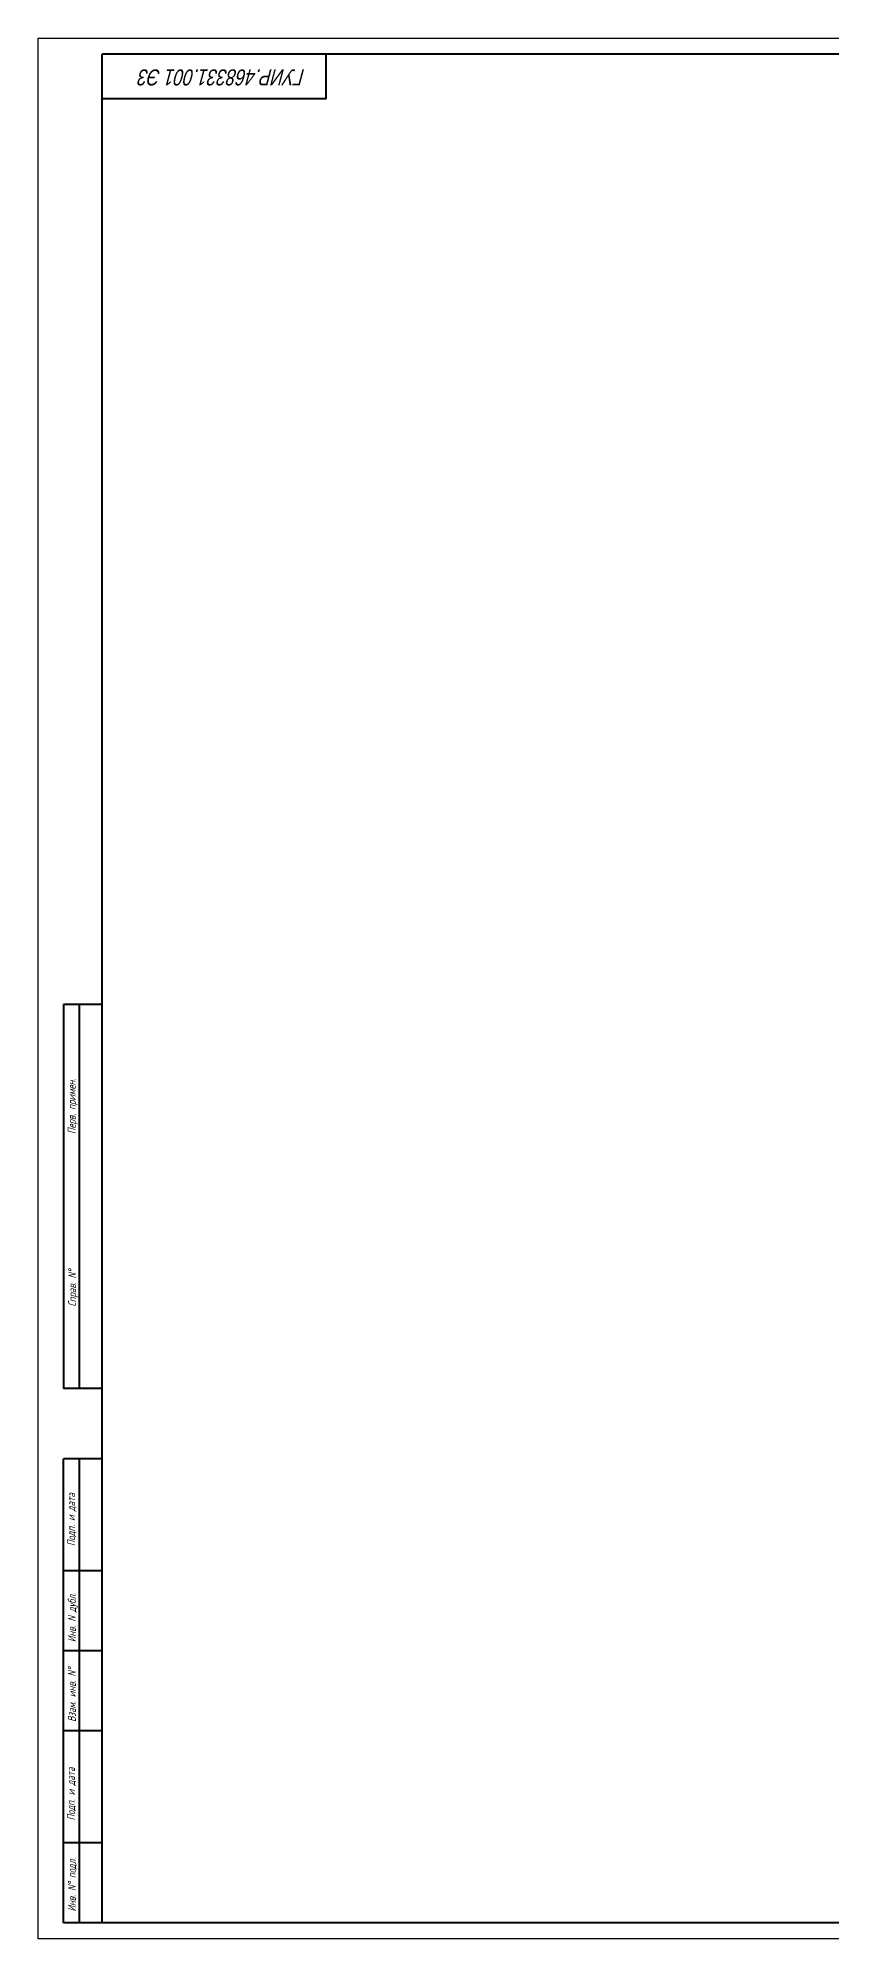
# Model space of a CAD drawing. Header units: millimetres. Extents: x 0 to 8800, y -367 to 2333.
# Drawn here: x 4707 to 4955, y 676 to 1270 of the extents above; entities that cross this region are included whole.
import ezdxf

# ---------------------------------------------------------------- set-up
doc = ezdxf.new("R2010")
doc.units = ezdxf.units.MM
doc.header["$LTSCALE"] = 0.5
doc.layers.get('0').update_dxf_attribs({"lineweight": 60})
doc.layers.add('KONTUR', color=7, linetype='Continuous')
doc.layers.add('Основная', color=7, linetype='Continuous', lineweight=40)
doc.layers.add('текст', color=7, linetype='Continuous', lineweight=30)
doc.styles.get("Standard").update_dxf_attribs({"font": 'isocpeui.ttf', "width": 0.9})
doc.styles.add('стиль1', font='romans.shx', dxfattribs={"width": 0.75, "oblique": 15, "height": 3.5})

msp = doc.modelspace()

# ---------------------------------------------------------------- linework, layer by layer
at = {"layer": 'KONTUR'}
for p, q in [((4707.03, 675.63), (4707.03, 1269.63)), ((4707.03, 1269.63), (5548.03, 1269.63)), ((5548.03, 675.63), (4707.03, 675.63))]:
    msp.add_line(p, q, dxfattribs=at)
at = {"layer": 'Основная'}
for p, q in [((4727.03, 720.63), (4727.03, 1264.63)), ((5543.03, 1264.63), (4727.03, 1264.63)), ((4797.03, 1250.63), (4797.03, 1264.63)), ((4797.03, 1250.63), (4727.03, 1250.63)), ((4715.03, 967.63), (4715.03, 847.63)), ((4727.03, 967.63), (4715.03, 967.63)), ((4720.03, 847.63), (4720.03, 967.63)), ((4727.03, 847.63), (4715.03, 847.63)), ((4715.03, 680.63), (4715.03, 825.63)), ((4727.03, 825.63), (4715.03, 825.63)), ((4720.03, 680.63), (4720.03, 825.63)), ((4727.03, 790.63), (4715.03, 790.63)), ((4727.03, 765.63), (4715.03, 765.63)), ((4727.03, 740.63), (4715.03, 740.63)), ((4727.03, 680.63), (4727.03, 720.63)), ((4727.03, 705.63), (4715.03, 705.63)), ((5543.03, 680.63), (4715.03, 680.63))]:
    msp.add_line(p, q, dxfattribs=at)

# ---------------------------------------------------------------- texts
at = {"color": 0, "insert": (4790.55, 1254.82), "char_height": 5, "attachment_point": 1, "rotation": 180}
msp.add_mtext_dynamic_manual_height_columns('{\\Fstandarteskd|c204;\\Q15;\\W0.8;\\C256;ГУИР.468331.001 Э\\Fstandarteskd|c0;3}', width=88.7975, gutter_width=50, heights=[0], dxfattribs=at)
at = {"layer": 'текст', "style": 'стиль1', "oblique": 15, "width": 0.75}
for s, p in [('Перв. примен.', (4718.78, 927.15)), ('Справ. N%%d', (4718.94, 873.26)), ('Подп. и дата', (4718.6, 798.4)), ('Инв. N дубл.', (4718.85, 768.38)), ('Взам. инв. N%%d', (4718.85, 743.45)), ('Подп. и дата', (4718.55, 712.67)), ('Инв. N%%d подл.', (4718.85, 684.2))]:
    msp.add_text(s, height=2.5, rotation=90, dxfattribs=at).set_placement(p)

doc.saveas('drawing.dxf')
